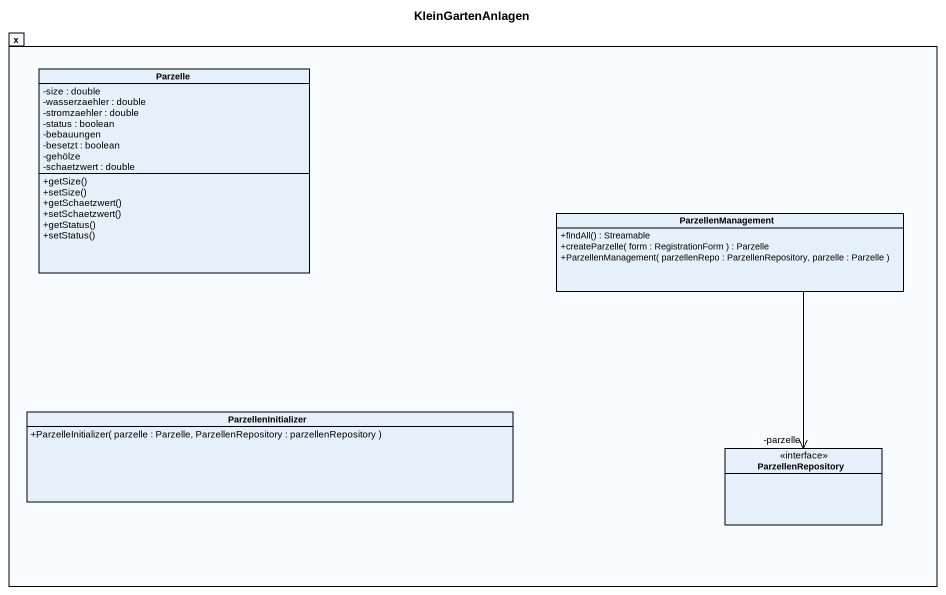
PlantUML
@startuml
title KleinGartenAnlagen
hide circle
hide empty members
skinparam classAttributeIconSize 0
package "x" as x_ {
  class Parzelle {
    -size : double
    -wasserzaehler : double
    -stromzaehler : double
    -status : boolean
    -bebauungen
    -besetzt : boolean
    -gehölze
    -schaetzwert : double
    +getSize()
    +setSize()
    +getSchaetzwert()
    +setSchaetzwert()
    +getStatus()
    +setStatus()
  }
  class ParzellenManagement {
    +findAll() : Streamable
    +createParzelle( form : RegistrationForm ) : Parzelle
    +ParzellenManagement( parzellenRepo : ParzellenRepository, parzelle : Parzelle )
  }
  class ParzellenInitializer {
    +ParzelleInitializer( parzelle : Parzelle, ParzellenRepository : parzellenRepository )
  }
  interface ParzellenRepository
}
ParzellenManagement --> "-parzelle" ParzellenRepository
@enduml
